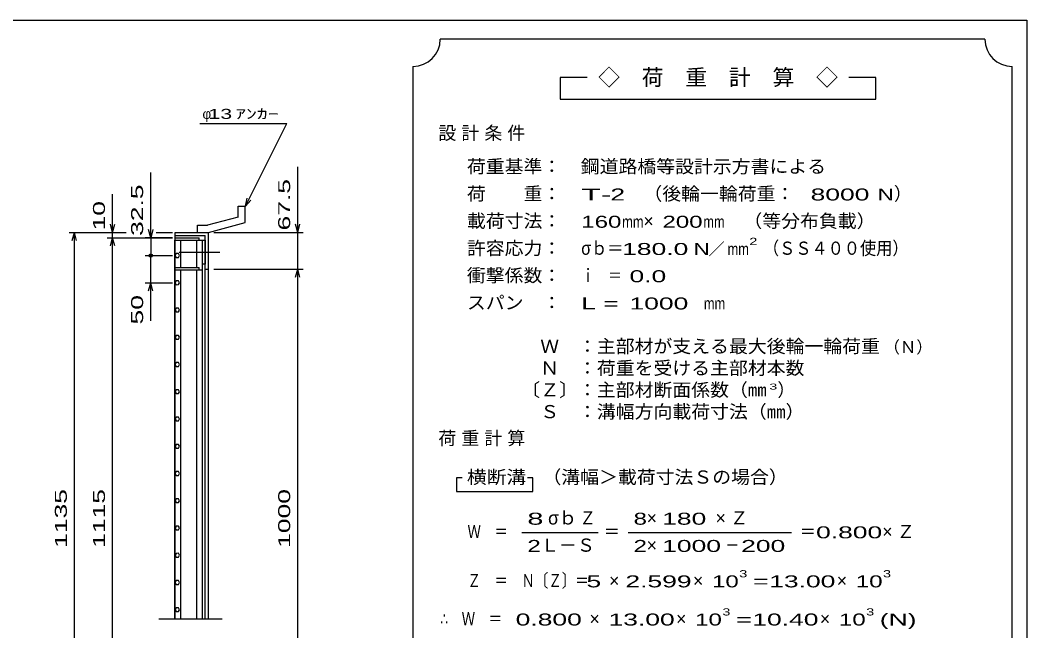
# Model space of a CAD drawing. Units: millimetres, scale not verified. Extents: x -1820 to 1731, y -1282 to 1054.
# Drawn here: x -117 to 1731, y -67 to 1054 of the extents above; entities that cross this region are included whole.
import ezdxf
from ezdxf.enums import TextEntityAlignment as Align

# ---------------------------------------------------------------- set-up
doc = ezdxf.new("R2010")
doc.units = ezdxf.units.MM
doc.header["$LTSCALE"] = 10
doc.linetypes.add('CHAIN', pattern=[18.5, 12, -1.5, 3.5, -1.5])
for name, color, linetype, lineweight in [('0_2', 150, 'Continuous', 25), ('16', 3, 'Continuous', 25), ('19', 6, 'Continuous', 25), ('22', 4, 'Continuous', 25)]:
    doc.layers.add(name, color=color, linetype=linetype, lineweight=lineweight)
doc.styles.add('ベクトル', font='')
doc.styles.get('ベクトル').set_extended_font_data('ベクトル')

msp = doc.modelspace()

# ---------------------------------------------------------------- linework, layer by layer
at = {"layer": '0_2'}
for p, q in [((-1729, 1053.5), (1731, 1053.5)), ((1731, 1053.5), (1731, -1146.5))]:
    msp.add_line(p, q, dxfattribs=at)
at = {"layer": '16'}
for p, q in [((166.8, -45.5), (166.8, 649.5)), ((166.8, 649.5), (167.5, 649.5)), ((167.5, 654), (211.5, 654)), ((167.5, 649.5), (167.5, 654)), ((167.5, 649.5), (211.5, 649.5)), ((167.5, -45.5), (167.5, 649.5)), ((167.5, 649.5), (217.5, 649.5)), ((178, 599.5), (178, 649.5)), ((207, 599.5), (207, 649.5)), ((211.5, 649.5), (211.5, 654)), ((217.5, -45.5), (217.5, 649.5)), ((217.5, 649.5), (222.5, 649.5)), ((222.5, 649.5), (222.5, 605.5)), ((169.48, 624.95), (167.5, 621.47)), ((167.5, 621.47), (169.52, 618.02)), ((173.48, 624.98), (169.48, 624.95)), ((169.52, 618.02), (173.52, 618.05)), ((175.5, 621.5), (173.48, 624.98)), ((173.52, 618.05), (175.5, 621.53)), ((167.5, 595), (167.5, 599.5)), ((167.5, 599.5), (211.5, 599.5)), ((167.5, 595), (217.5, 595)), ((178, -45.5), (178, 595)), ((207, -45.5), (207, 595)), ((211.5, 595), (211.5, 599.5)), ((222.5, 605.5), (217.5, 605.5)), ((169.48, 574.95), (167.5, 571.47)), ((173.48, 574.98), (169.48, 574.95)), ((175.5, 571.5), (173.48, 574.98)), ((167.5, 571.47), (169.52, 568.02)), ((169.52, 568.02), (173.52, 568.05)), ((173.52, 568.05), (175.5, 571.53)), ((169.48, 524.95), (167.5, 521.47)), ((167.5, 521.47), (169.52, 518.02)), ((173.48, 524.98), (169.48, 524.95)), ((169.52, 518.02), (173.52, 518.05)), ((175.5, 521.5), (173.48, 524.98)), ((173.52, 518.05), (175.5, 521.53)), ((169.48, 474.95), (167.5, 471.47)), ((167.5, 471.47), (169.52, 468.02)), ((173.48, 474.98), (169.48, 474.95)), ((169.52, 468.02), (173.52, 468.05)), ((175.5, 471.5), (173.48, 474.98)), ((173.52, 468.05), (175.5, 471.53)), ((169.48, 424.95), (167.5, 421.47)), ((167.5, 421.47), (169.52, 418.02)), ((173.48, 424.98), (169.48, 424.95)), ((169.52, 418.02), (173.52, 418.05)), ((175.5, 421.5), (173.48, 424.98)), ((173.52, 418.05), (175.5, 421.53)), ((169.48, 374.95), (167.5, 371.47)), ((167.5, 371.47), (169.52, 368.02)), ((173.48, 374.98), (169.48, 374.95)), ((175.5, 371.5), (173.48, 374.98)), ((173.52, 368.05), (175.5, 371.53)), ((169.52, 368.02), (173.52, 368.05)), ((169.48, 324.95), (167.5, 321.47)), ((167.5, 321.47), (169.52, 318.02)), ((173.48, 324.98), (169.48, 324.95)), ((169.52, 318.02), (173.52, 318.05)), ((175.5, 321.5), (173.48, 324.98)), ((173.52, 318.05), (175.5, 321.53)), ((169.48, 274.95), (167.5, 271.47)), ((167.5, 271.47), (169.52, 268.02)), ((173.48, 274.98), (169.48, 274.95)), ((169.52, 268.02), (173.52, 268.05)), ((175.5, 271.5), (173.48, 274.98)), ((173.52, 268.05), (175.5, 271.53)), ((169.48, 224.95), (167.5, 221.47)), ((173.48, 224.98), (169.48, 224.95)), ((175.5, 221.5), (173.48, 224.98)), ((167.5, 221.47), (169.52, 218.02)), ((169.52, 218.02), (173.52, 218.05)), ((173.52, 218.05), (175.5, 221.53)), ((169.48, 174.95), (167.5, 171.47)), ((167.5, 171.47), (169.52, 168.02)), ((173.48, 174.98), (169.48, 174.95)), ((169.52, 168.02), (173.52, 168.05)), ((175.5, 171.5), (173.48, 174.98)), ((173.52, 168.05), (175.5, 171.53)), ((169.48, 124.95), (167.5, 121.47)), ((167.5, 121.47), (169.52, 118.02)), ((173.48, 124.98), (169.48, 124.95)), ((169.52, 118.02), (173.52, 118.05)), ((175.5, 121.5), (173.48, 124.98)), ((173.52, 118.05), (175.5, 121.53)), ((169.48, 74.95), (167.5, 71.47)), ((173.48, 74.98), (169.48, 74.95)), ((175.5, 71.5), (173.48, 74.98)), ((167.5, 71.47), (169.52, 68.02)), ((169.52, 68.02), (173.52, 68.05)), ((173.52, 68.05), (175.5, 71.53)), ((169.48, 24.95), (167.5, 21.47)), ((167.5, 21.47), (169.52, 18.02)), ((173.48, 24.98), (169.48, 24.95)), ((175.5, 21.5), (173.48, 24.98)), ((173.52, 18.05), (175.5, 21.53)), ((169.52, 18.02), (173.52, 18.05)), ((169.48, -25.05), (167.5, -28.53)), ((167.5, -28.53), (169.52, -31.98)), ((173.48, -25.02), (169.48, -25.05)), ((169.52, -31.98), (173.52, -31.95)), ((175.5, -28.5), (173.48, -25.02)), ((173.52, -31.95), (175.5, -28.47)), ((137.5, -45.5), (253.5, -45.5))]:
    msp.add_line(p, q, dxfattribs=at)
at = {"layer": '16', "linetype": 'CHAIN'}
msp.add_line((174.5, 627.5), (249.5, 627.5), dxfattribs=at)
at = {"layer": '19'}
for p, q in [((283.11, 712.12), (296.11, 712.12)), ((283.11, 692.1), (283.11, 712.12)), ((296.11, 682.12), (296.11, 712.12)), ((283.11, 692.1), (226.78, 677.01)), ((208.49, 677.01), (226.78, 677.01)), ((208.49, 664.01), (208.49, 677.01)), ((228.5, 664), (296.11, 682.12)), ((167.5, 654), (167.5, 664)), ((167.5, 664), (228.5, 664)), ((167.5, 658), (222.5, 658)), ((208.5, 664), (228.5, 664)), ((222.5, -45.5), (222.5, 658)), ((228.5, -45.5), (228.5, 664)), ((222.5, 596.5), (228.5, 596.5))]:
    msp.add_line(p, q, dxfattribs=at)
at = {"layer": '22'}
for p, q in [((1654, 1018.5), (654, 1018.5)), ((604, 968.5), (604, -581.5)), ((1704, -581.5), (1704, 968.5)), ((924, 948.5), (874, 948.5)), ((874, 948.5), (874, 908.5)), ((1454, 948.5), (1404, 948.5)), ((1454, 908.5), (1454, 948.5)), ((874, 908.5), (1454, 908.5)), ((212.5, 864), (372.5, 864)), ((296.5, 712), (372.5, 864)), ((392.5, 664), (392.5, 784)), ((122.5, 654), (122.5, 774)), ((52.5, 664), (52.5, 734)), ((296.5, 712), (299.5, 726.6)), ((296.5, 712), (306.5, 723)), ((52.5, 664), (48.5, 679)), ((52.5, 664), (56.5, 679)), ((122.5, 654), (118.5, 669)), ((126.5, 669), (122.5, 654)), ((392.5, 664), (388.5, 679)), ((392.5, 664), (396.5, 679)), ((-27.5, 664), (77.5, 664)), ((-21.5, 649), (-17.5, 664)), ((-13.5, 649), (-17.5, 664)), ((-17.5, -371), (-17.5, 664)), ((42.5, 664), (77.5, 664)), ((42.5, 654), (162.5, 654)), ((48.5, 639), (52.5, 654)), ((52.5, 654), (52.5, 664)), ((56.5, 639), (52.5, 654)), ((52.5, -361), (52.5, 654)), ((162.5, 654), (112.5, 654)), ((122.5, 654), (122.5, 621.5)), ((132.5, 664), (162.5, 664)), ((132.5, 664), (162.5, 664)), ((238.5, 664), (402.5, 664)), ((392.5, 596.5), (392.5, 664)), ((112.5, 621.5), (162.5, 621.5)), ((122.5, 571.5), (122.5, 621.5)), ((238.5, 596.5), (402.5, 596.5)), ((388.5, 581.5), (392.5, 596.5)), ((396.5, 581.5), (392.5, 596.5)), ((392.5, -303.5), (392.5, 596.5)), ((112.5, 571.5), (162.5, 571.5)), ((118.5, 556.5), (122.5, 571.5)), ((126.5, 556.5), (122.5, 571.5)), ((122.5, 501.5), (122.5, 571.5)), ((694, 213.5), (684, 213.5)), ((684, 213.5), (684, 188.5)), ((824, 213.5), (814, 213.5)), ((824, 188.5), (824, 213.5)), ((684, 188.5), (824, 188.5)), ((804, 113.5), (944, 113.5)), ((999, 113.5), (1299, 113.5))]:
    msp.add_line(p, q, dxfattribs=at)
msp.add_circle((122.5, 621.5), 3, dxfattribs=at)
for centre, start, end in [((604, 1018.5), 270, 0), ((1704, 1018.5), 180, 270)]:
    msp.add_arc(centre, 50, start, end, dxfattribs=at)

# ---------------------------------------------------------------- texts
at = {"layer": '22', "color": 2, "style": 'ベクトル'}
for s, height, p in [('◇\u3000荷\u3000重\u3000計\u3000算\u3000◇', 29.33, (944, 948.5)), ('φ', 18.33, (217.5, 881.5)), ('）', 24.19, (1487, 735)), ('×', 24.19, (1027, 685)), ('／', 21.99, (1146.5, 633.5)), ('（Ｎ）', 21.99, (1468, 453.5)), ('）', 24.19, (1273, 375)), ('σｂ', 24.19, (852, 140)), ('×', 24.19, (1033, 140)), ('Ｌ－Ｓ', 24.19, (839, 90)), ('×', 24.19, (1033, 90)), ('×', 24.19, (964, 25)), ('×', 24.19, (1118, 25)), ('×', 24.19, (1382, 25)), ('×', 24.19, (928, -45)), ('×', 24.19, (1087, -45)), ('×', 24.19, (1351, -45))]:
    msp.add_text(s, height=height, dxfattribs=at).set_placement(p, align=Align.MIDDLE_LEFT)
for s, height, width, p in [(' 13 ', 18.33, 1.6, (217.5, 881.5)), ('ｱﾝｶｰ', 18.33, 1.6, (277.5, 881.5)), ('荷重基準：\u3000', 24.19, 1.05, (703, 785)), ('鋼道路橋等設計示方書による', 24.19, 1.05, (912, 785)), ('荷\u3000\u3000重：\u3000', 24.19, 1.05, (703, 735)), ('T-', 21.99, 2, (913, 733.5)), (' 2 ', 21.99, 1.65, (953, 733.5)), ('（後輪一輪荷重：', 24.19, 1.05, (1027, 735)), ('  8000', 21.99, 1.65, (1307, 733.5)), ('N', 21.99, 1.4, (1457, 733.5)), ('載荷寸法：\u3000', 24.19, 1.05, (703, 685)), ('160', 21.99, 1.5, (913, 683.5)), ('mm', 21.99, 0.8, (988, 683.5)), ('200', 21.99, 1.5, (1062, 683.5)), ('mm', 21.99, 0.8, (1137, 683.5)), ('\u3000（等分布負載）', 24.19, 1.05, (1176, 685)), ('許容応力：\u3000', 24.19, 1.05, (703, 635)), ('σｂ＝', 24.19, 0.9, (913, 635)), ('2', 13.2, 1.5, (1221.5, 647.5)), ('（ＳＳ４００使用）', 24.19, 0.9, (1246.5, 635)), ('180.0', 21.99, 1.65, (988, 633.5)), ('N', 21.99, 1.4, (1119, 633.5)), ('mm', 21.99, 0.8, (1181.5, 633.5)), ('衝撃係数：\u3000', 24.19, 1.05, (703, 585)), ('ｉ\u3000＝', 24.19, 0.75, (913, 585)), (' 0.0', 21.99, 1.65, (988, 583.5)), ('スパン\u3000：\u3000', 24.19, 1.05, (703, 535)), ('L =', 21.99, 1.65, (913, 533.5)), (' 1000 ', 21.99, 1.65, (988, 533.5)), ('mm', 21.99, 0.8, (1138, 533.5)), ('\u3000Ｗ\u3000：主部材が支える最大後輪一輪荷重', 24.19, 1.05, (803, 455)), ('\u3000Ｎ\u3000：荷重を受ける主部材本数', 24.19, 1.05, (803, 415)), ('〔Ｚ〕：主部材断面係数（㎜', 24.19, 1.05, (803, 375)), ('3', 11, 1.8, (1258, 381)), ('\u3000Ｓ\u3000：溝幅方向載荷寸法（㎜）', 24.19, 1.05, (803, 335)), ('横断溝', 24.19, 1.1, (703, 215)), ('\u3000（溝幅＞載荷寸法Ｓの場合）', 24.19, 1.05, (807, 215)), ('8', 21.99, 1.8, (814, 138.5)), ('Ｚ', 24.19, 0.9, (910, 140)), ('8', 21.99, 1.5, (1009, 138.5)), (' 180 ', 21.99, 1.65, (1048, 138.5)), ('Ｗ\u3000＝', 24.19, 0.75, (704, 115)), ('＝', 24.19, 0.9, (954, 115)), ('＝', 24.19, 0.9, (1314, 115)), ('0.800', 21.99, 1.65, (1344, 113.5)), ('2', 21.99, 1.5, (814, 88.5)), ('2', 21.99, 1.5, (1009, 88.5)), (' 1000 ', 21.99, 1.65, (1048, 88.5)), (' 200 ', 21.99, 1.65, (1193, 88.5)), ('－', 24.19, 0.75, (1178, 90)), ('Ｚ\u3000＝\u3000Ｎ〔Ｚ〕＝', 24.19, 0.75, (704, 25)), ('3', 13.2, 1.5, (1203, 37.5)), ('3', 13.2, 1.5, (1467, 37.5)), (' 5 ', 21.99, 1.65, (909, 23.5)), ('2.599', 21.99, 1.65, (994, 23.5)), ('10', 21.99, 1.5, (1153, 23.5)), ('=', 21.99, 1.7, (1228, 23.5)), ('13.00', 21.99, 1.65, (1258, 23.5)), ('10', 21.99, 1.5, (1417, 23.5)), ('∴\u3000Ｗ\u3000＝', 24.19, 0.75, (654, -45)), (' 0.800', 21.99, 1.65, (779, -46.5)), ('13.00', 21.99, 1.65, (963, -46.5)), ('10', 21.99, 1.5, (1122, -46.5)), ('3', 13.2, 1.5, (1172, -32.5)), ('10.40', 21.99, 1.65, (1227, -46.5)), ('10', 21.99, 1.5, (1386, -46.5)), ('3', 13.2, 1.5, (1436, -32.5)), ('(N)', 21.99, 1.65, (1461, -46.5)), ('=', 21.99, 1.7, (1197, -46.5))]:
    msp.add_text(s, height=height, dxfattribs=dict(at, width=width)).set_placement(p, align=Align.MIDDLE_LEFT)
at = {"layer": '22', "color": 2, "style": 'ベクトル', "width": 1.65}
for s, p in [(' 67.5 ', (367.5, 654)), (' 32.5 ', (97.5, 644)), (' 10 ', (27.5, 654)), (' 50 ', (97.5, 481.5)), (' 1135 ', (-42.5, 71.5)), (' 1115 ', (27.5, 71.5)), (' 1000 ', (367.5, 71.5))]:
    msp.add_text(s, height=21.99, rotation=90, dxfattribs=at).set_placement(p, align=Align.MIDDLE_LEFT)
at = {"layer": '22', "color": 2, "char_height": 24.19, "attachment_point": 4, "style": 'ベクトル'}
for s, insert in [('\\T1.28;設計条件', (650.5, 845)), ('\\T1.28;荷重計算', (650.5, 285)), ('\\T1.42;×Ｚ', (1159.5, 140)), ('\\T1.42;×Ｚ', (1465.5, 115))]:
    msp.add_mtext(s, dxfattribs=dict(at, insert=insert))

doc.saveas('drawing.dxf')
